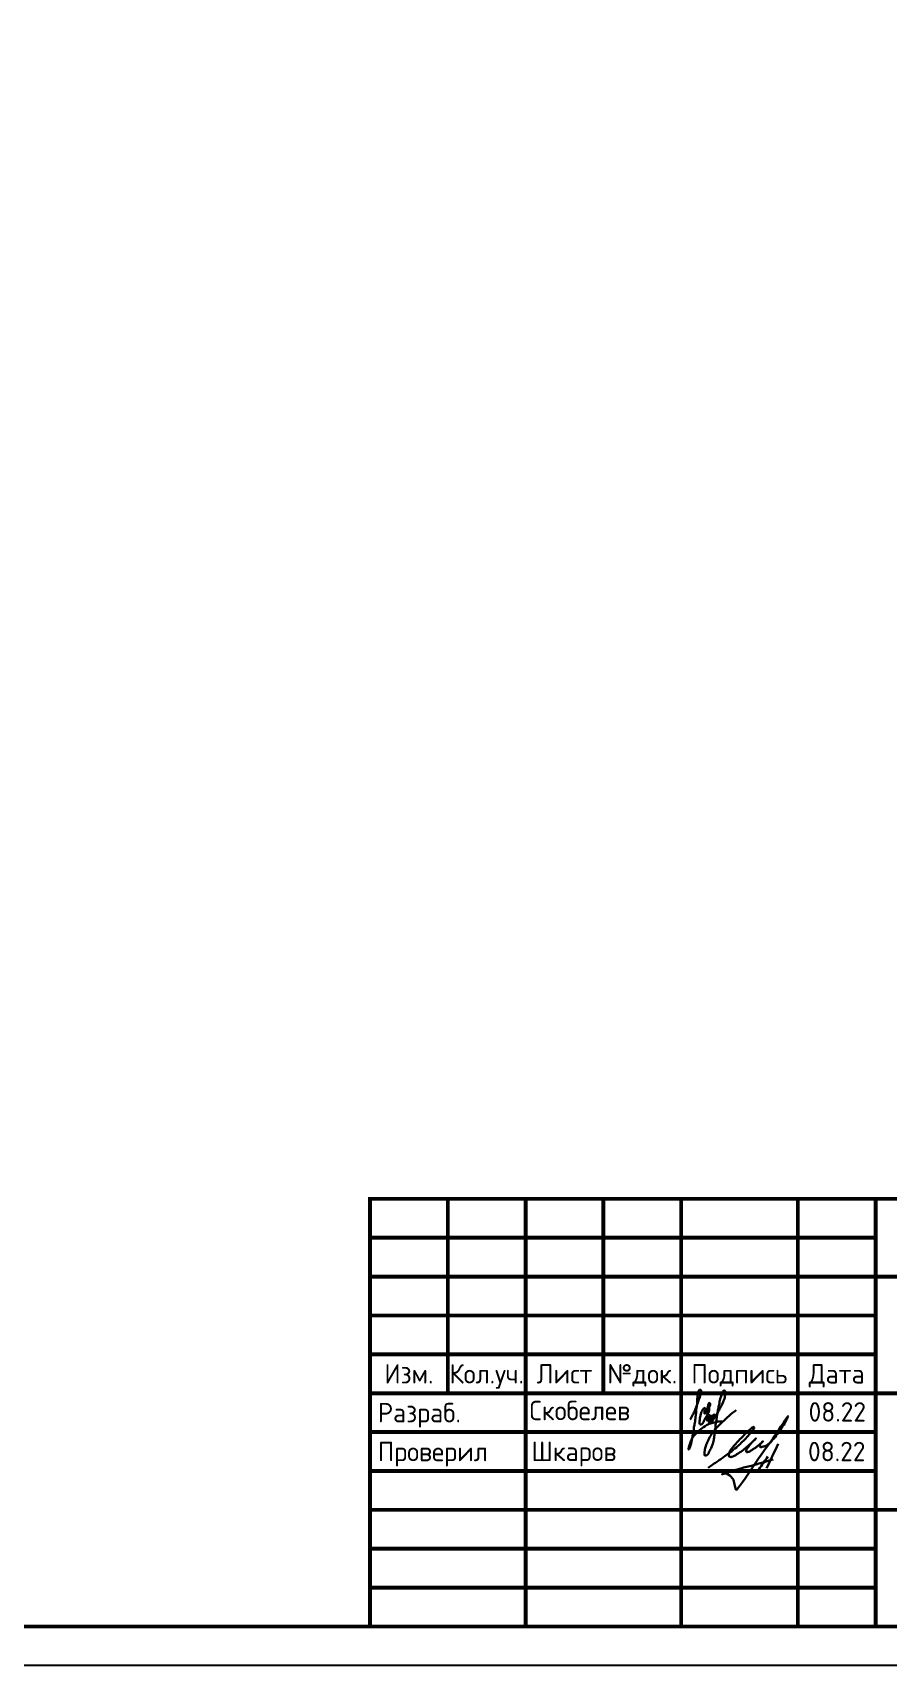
# Model space of a CAD drawing. Header units: millimetres. Extents: x 1981 to 3888, y 1583 to 2809.
# Drawn here: x 3135.1 to 3245.1, y 1980.2 to 2190.2 of the extents above; entities that cross this region are included whole.
import ezdxf
from ezdxf.enums import TextEntityAlignment as Align

# ---------------------------------------------------------------- set-up
doc = ezdxf.new("R2010")
doc.units = ezdxf.units.MM
doc.layers.add('M-EQPM', color=50, linetype='Continuous', lineweight=18)
doc.layers.add('Форматы', color=7, linetype='Continuous')
doc.styles.add('GOST-2.304_Type-B', font='GOST Common.ttf')
doc.styles.get("Standard").update_dxf_attribs({"font": 'GOST Common.ttf'})

# ---------------------------------------------------------------- blocks, each defined once
blk = doc.blocks.new('*U111')
blk.add_lwpolyline([(0, 123), (594, 123), (594, -297), (0, -297)], close=True)
at = {"const_width": 0.5}
blk.add_lwpolyline([(20, 118), (589, 118), (589, -292), (20, -292)], close=True, dxfattribs=at)
for points in [[(404, -292), (404, -237), (589, -237)], [(414, -237), (414, -262)], [(424, -237), (424, -292)], [(434, -237), (434, -262)], [(444, -237), (444, -292)], [(459, -237), (459, -292)], [(469, -237), (469, -292)], [(404, -242), (469, -242)], [(404, -247), (469, -247)], [(469, -247), (589, -247)], [(404, -252), (469, -252)], [(404, -257), (469, -257)], [(404, -262), (589, -262)], [(404, -267), (469, -267)], [(404, -272), (469, -272)], [(404, -277), (469, -277)], [(469, -277), (589, -277)], [(404, -282), (469, -282)], [(404, -287), (469, -287)]]:
    blk.add_lwpolyline(points, dxfattribs=at)
at = {"style": 'GOST-2.304_Type-B'}
for s, p in [('Изм.', (409, -259.5)), ('Кол.уч.', (419, -259.5)), ('Лист', (429, -259.5)), ('№док.', (439, -259.5)), ('Подпись', (451.5, -259.5)), ('Дата', (464, -259.5))]:
    blk.add_text(s, height=2.5, dxfattribs=at).set_placement(p, align=Align.MIDDLE_CENTER)
for s, p in [('Разраб.', (405, -264.5)), ('Проверил', (405, -269.5))]:
    blk.add_text(s, height=2.5, dxfattribs=at).set_placement(p, align=Align.MIDDLE_LEFT)
blk.add_attdef('РАЗРАБОТАЛ', text='', height=2.5, dxfattribs=at).set_placement((424.5, -264.22), align=Align.MIDDLE_LEFT)
at = {"style": 'GOST-2.304_Type-B', "flags": 8}
for tag, height, p in [('ДАТА', 2.5, (464.07, -264.4)), ('ЛИСТ', 3, (560.39, -271.92)), ('ЛИСТОВ', 3, (577.89, -271.92)), ('ФОРМАТ', 3, (554.97, -294.75))]:
    blk.add_attdef(tag, text='', height=height, dxfattribs=at).set_placement(p, align=Align.MIDDLE_CENTER)
at = {"style": 'GOST-2.304_Type-B'}
blk.add_attdef('ПРОВЕРИЛ', (424.75, -270.73), '', height=2.5, dxfattribs=at)
at = {"style": 'GOST-2.304_Type-B', "flags": 8}
for tag, p in [('ТЕПЛОВЫЕ_СЕТИ_001', (490.44, -271)), ('ИМЯ_ЧЕРТЕЖА_001', (492.09, -285.55))]:
    blk.add_attdef(tag, p, '', height=3, dxfattribs=at)
blk = doc.blocks.new('Skobelev')
at = {"color": 177, "lineweight": 30, "true_color": 0x293189}
for points in [[(-1.68, -0.45), (-1.4, 0.04), (-1.22, 0.44), (-1.09, 0.78), (-1, 1.03), (-0.84, 1.44), (-0.74, 1.72), (-0.66, 2.01), (-0.6, 2.25), (-0.63, 2.46), (-0.71, 2.49), (-0.8, 2.44), (-0.87, 2.29), (-0.92, 2.05), (-0.97, 1.72), (-0.98, 1.38), (-1, 1.03), (-1.06, 0.66), (-1.08, 0.32), (-1.14, -0.18), (-1.22, -0.78), (-1.3, -1.21), (-1.35, -1.71), (-1.46, -2.17), (-1.52, -2.5), (-1.59, -2.81), (-1.65, -3.01), (-1.72, -3.2), (-1.78, -3.36), (-1.81, -3.4), (-1.83, -3.37), (-1.82, -3.24), (-1.79, -3.08), (-1.71, -2.85), (-1.66, -2.67), (-1.56, -2.43), (-1.36, -2.11), (-1.14, -1.87), (-0.64, -1.39), (-0.06, -1.01), (0.2, -0.88), (0.45, -0.79), (0.8, -0.7), (1.15, -0.64), (1.5, -0.65)], [(-0.21, 0.42), (-0.23, 0.43), (-0.26, 0.38), (-0.27, 0.3), (-0.27, 0.19), (-0.26, 0.12), (-0.2, 0.17), (-0.17, 0.3), (-0.15, 0.42), (-0.16, 0.56), (-0.21, 0.69), (-0.34, 0.65), (-0.44, 0.53), (-0.55, 0.31), (-0.63, 0.09), (-0.66, -0.09), (-0.71, -0.29), (-0.74, -0.51), (-0.76, -0.67), (-0.75, -0.82), (-0.67, -0.93), (-0.57, -0.93), (-0.43, -0.79), (-0.32, -0.59), (-0.21, -0.35), (-0.02, -0.02), (0.06, 0.12), (0.11, 0.23), (0.19, 0.45), (0.2, 0.67), (0.23, 0.85), (0.29, 1.09), (0.2, 1.19), (0.17, 1.17), (0.11, 1.08), (0.08, 0.9), (0.05, 0.69), (0.04, 0.41), (0.01, -0.02), (0.01, -0.21), (0, -0.33), (-0.02, -0.56), (0.01, -0.45), (0.06, -0.41), (0.17, -0.34), (0.24, -0.24), (0.29, -0.12), (0.28, -0.02), (0.21, 0), (0.17, -0.14), (0.14, -0.26), (0.12, -0.4), (0.1, -0.5), (0.12, -0.6), (0.17, -0.68), (0.27, -0.69), (0.34, -0.56), (0.41, -0.42), (0.47, -0.3), (0.5, -0.17), (0.47, -0.07), (0.43, -0.07), (0.39, -0.1), (0.35, -0.2), (0.32, -0.32), (0.3, -0.46), (0.3, -0.55), (0.31, -0.64), (0.36, -0.67), (0.42, -0.65), (0.47, -0.6), (0.51, -0.51), (0.56, -0.41), (0.59, -0.31), (0.63, -0.2), (0.67, -0.11), (0.71, -0.01), (0.69, 0.04), (0.63, 0.03), (0.59, -0.04), (0.55, -0.13), (0.53, -0.2), (0.5, -0.3), (0.47, -0.4), (0.48, -0.47), (0.49, -0.54), (0.54, -0.55), (0.57, -0.48), (0.66, -0.35), (0.74, -0.17), (0.91, 0.06), (1.03, 0.25), (1.16, 0.48), (1.26, 0.66), (1.37, 0.87), (1.48, 1.07), (1.58, 1.31), (1.69, 1.6), (1.74, 1.88), (1.77, 2.12), (1.74, 2.38), (1.68, 2.4), (1.55, 2.32), (1.46, 2.17), (1.39, 1.94), (1.28, 1.6), (1.22, 1.32), (1.18, 1.03), (1.07, 0.58), (1.04, 0.34), (0.95, -0.07), (0.92, -0.36), (0.82, -0.98), (0.78, -1.51), (0.68, -2.13), (0.63, -2.56), (0.55, -2.82), (0.43, -3.16), (0.2, -3.59), (-0.03, -3.94), (-0.24, -3.97), (-0.27, -3.76), (-0.24, -3.49), (-0.14, -3.06), (0.06, -2.58), (0.34, -2), (0.65, -1.6), (1.06, -1.1), (1.63, -0.57), (2.11, -0.11), (2.86, 0.49)]]:
    blk.add_spline(points, degree=3, dxfattribs=at)
blk = doc.blocks.new('подпись')
at = {"lineweight": 30}
for points in [[(-0.82, -1.23), (-0.21, -0.8), (0.43, -0.36), (0.86, -0.08), (1.32, 0.25), (2, 0.77), (2.8, 1.4), (3.27, 1.83), (3.84, 2.36), (4.46, 3.07), (5.01, 3.73), (5.08, 3.95), (5.01, 4.03), (4.91, 4), (4.76, 3.88), (4.33, 3.49), (3.4, 2.58), (2.34, 1.43), (1.83, 0.48), (1.87, 0.23), (1.99, 0.16), (2.17, 0.16), (2.41, 0.25), (3.02, 0.6), (3.71, 1.09), (4.34, 1.62), (5.32, 2.55), (4.75, 1.98), (4.27, 1.36), (4.08, 1.05), (4.07, 0.85), (4.11, 0.78), (4.25, 0.78), (4.42, 0.84), (4.78, 1.05), (5.16, 1.3), (5.47, 1.51), (5.72, 1.73), (6.05, 1.99), (6.23, 2.18), (5.94, 1.88), (5.8, 1.63), (5.8, 1.5), (5.89, 1.44), (6.13, 1.46), (6.57, 1.6), (6.9, 1.79), (7.5, 2.39), (8.04, 3.08), (8.61, 3.92), (9.15, 4.76), (9.43, 5.33), (8, 3.26), (6.29, 0.88), (3.58, -3.07), (3.05, -3.8), (2.85, -4.05), (2.49, -2.98), (2.12, -2.39), (1.3, -1.96), (1.02, -2.03), (2.91, -1.44), (4.7, -0.96), (7.51, -0.15)], [(6.86, 0.23), (5.67, -1.43)], [(8.19, 1.85), (6.68, -1.27)]]:
    blk.add_spline(points, degree=3, dxfattribs=at)
blk = doc.blocks.new('Подпись Леха')
at = {"color": 18, "true_color": 0x000000}
blk.add_blockref('подпись', (2.7, 0.11), dxfattribs=at)
blk = doc.blocks.new('Подписи')
blk.add_blockref('Подпись Леха', (2009.44, 1828.93))
at = {"layer": 'M-EQPM', "lineweight": 50, "xscale": 1.307815025212856, "yscale": 1.307815025212856, "zscale": 1.307815025212856}
blk.add_blockref('Skobelev', (2011.19, 1834.6), dxfattribs=at)

msp = doc.modelspace()

# ---------------------------------------------------------------- block references
msp.add_blockref('Подписи', (1210.67289, 177.83888))
at = {"layer": 'Форматы'}
ref = msp.add_blockref('*U111', (2774.51276, 2277.23993), dxfattribs=at)
ref.add_attrib('ДАТА', '08.22', dxfattribs={"layer": '0', "height": 2.5, "style": 'GOST-2.304_Type-B'}).set_placement((3238.58725, 2012.83837), align=Align.MIDDLE_CENTER)
ref.add_attrib('РАЗРАБОТАЛ', 'Скобелев', dxfattribs={"layer": '0', "height": 2.5, "style": 'GOST-2.304_Type-B'}).set_placement((3199.01336, 2013.01571), align=Align.MIDDLE_LEFT)
ref.add_attrib('ПРОВЕРИЛ', 'Шкаров', (3199.26178, 2006.51068), dxfattribs={"layer": '0', "height": 2.5, "style": 'GOST-2.304_Type-B'})

# ---------------------------------------------------------------- texts
at = {"lineweight": 50, "insert": (3238.51276, 2007.73993), "char_height": 2.5, "attachment_point": 5}
msp.add_mtext_dynamic_manual_height_columns('08.22', width=10, gutter_width=12.5, heights=[0], dxfattribs=at)

doc.saveas('drawing.dxf')
